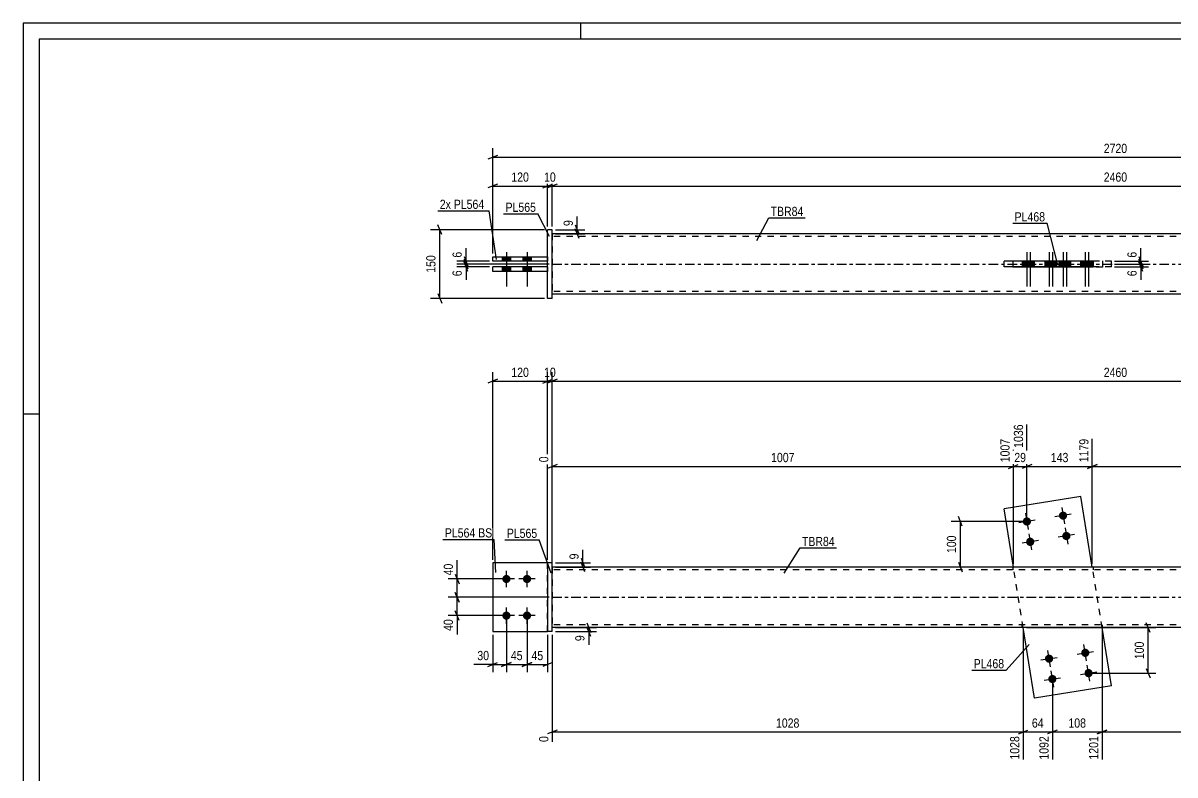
# Model space of a CAD drawing. Header units: millimetres. Extents: x 0 to 594, y 0 to 420.
# Drawn here: x 0 to 359.3, y 185.4 to 420 of the extents above; entities that cross this region are included whole.
import ezdxf

# ---------------------------------------------------------------- set-up
doc = ezdxf.new("R2010")
doc.units = ezdxf.units.MM
doc.linetypes.add('DXK_LINE_DOT2', pattern=[3.9198, 1.9599, -1.9599])
doc.linetypes.add('DXK_LINE_DOT3', pattern=[5.9187, 2.979, -0.9799, 0.9799, -0.9799])
doc.styles.add('Arial Narrow', font='ARIALN.TTF', dxfattribs={"height": 0.2})

# ---------------------------------------------------------------- blocks, each defined once
blk = doc.blocks.new('Unknown-585696580-1128')
at = {"color": 5, "linetype": 'Continuous'}
for p, q in [((594, 420), (0, 420)), ((0, 420), (0, 0)), ((174, 415), (174, 420)), ((589, 415), (5, 415)), ((5, 415), (5, 5)), ((5, 298), (0, 298))]:
    blk.add_line(p, q, dxfattribs=at)
blk = doc.blocks.new('Part-585696580-2000 - 1994')
at = {"linetype": 'Continuous'}
blk.add_hatch(color=2, dxfattribs=at).paths.add_polyline_path([(473.57, 250.28), (472.77, 251.68), (474.37, 251.68)])
at = {"color": 2, "linetype": 'Continuous'}
for p, q in [((473.57, 250.28), (472.77, 251.68)), ((472.77, 251.68), (474.37, 251.68)), ((474.37, 251.68), (473.57, 250.28)), ((516.43, 250.28), (165.06, 250.28)), ((516.43, 231.42), (165.06, 231.42))]:
    blk.add_line(p, q, dxfattribs=at)
at = {"color": 7, "linetype": 'DXK_LINE_DOT2'}
for p, q in [((165.06, 250.28), (165.06, 231.42)), ((516.43, 249.42), (165.06, 249.42)), ((308.77, 250.28), (308.77, 249.42)), ((333.79, 250.28), (333.79, 249.42)), ((516.43, 250.28), (516.43, 231.42)), ((516.43, 232.28), (165.06, 232.28)), ((311.68, 231.42), (311.68, 232.28)), ((336.7, 231.42), (336.7, 232.28))]:
    blk.add_line(p, q, dxfattribs=at)
at = {"color": 7, "linetype": 'DXK_LINE_DOT3'}
blk.add_line((165.06, 240.85), (516.43, 240.85), dxfattribs=at)
at = {"color": 2, "linetype": 'Continuous'}
blk.add_circle((473.57, 251.18), 1, dxfattribs=at)
blk = doc.blocks.new('Part-585696580-2017 - 1994')
at = {"color": 2, "linetype": 'Continuous'}
for p, q in [((163.63, 251.57), (146.49, 251.57)), ((146.49, 251.57), (146.49, 230.14)), ((146.49, 230.14), (163.63, 230.14))]:
    blk.add_line(p, q, dxfattribs=at)
at = {"color": 7, "linetype": 'DXK_LINE_DOT2'}
blk.add_line((163.63, 230.14), (163.63, 251.57), dxfattribs=at)
blk = doc.blocks.new('Part-585696580-2022 - 1994')
at = {"color": 7, "linetype": 'DXK_LINE_DOT2'}
for p, q in [((163.63, 251.57), (146.49, 251.57)), ((146.49, 251.57), (146.49, 230.14)), ((163.63, 230.14), (163.63, 251.57)), ((146.49, 230.14), (163.63, 230.14))]:
    blk.add_line(p, q, dxfattribs=at)
blk = doc.blocks.new('Part-585696580-2027 - 1994')
at = {"color": 2, "linetype": 'Continuous'}
for p, q in [((165.06, 251.57), (163.63, 251.57)), ((163.63, 251.57), (163.63, 230.14)), ((165.06, 230.14), (165.06, 251.57)), ((165.06, 230.14), (163.63, 230.14))]:
    blk.add_line(p, q, dxfattribs=at)
blk = doc.blocks.new('Part-585696580-2032 - 1994')
at = {"color": 2, "linetype": 'Continuous'}
for p, q in [((329.95, 272.3), (305.98, 268.42)), ((333.51, 250.28), (329.95, 272.3)), ((308.91, 250.28), (305.98, 268.42)), ((315.52, 209.41), (311.96, 231.42)), ((339.49, 213.28), (336.56, 231.42)), ((339.49, 213.28), (315.52, 209.41))]:
    blk.add_line(p, q, dxfattribs=at)
at = {"color": 7, "linetype": 'DXK_LINE_DOT2'}
for p, q in [((311.96, 231.42), (308.91, 250.28)), ((336.56, 231.42), (333.51, 250.28))]:
    blk.add_line(p, q, dxfattribs=at)
blk = doc.blocks.new('Bolt-585696580-2034 - 1994')
at = {"linetype": 'Continuous'}
for points in [[(150.77, 245.28, -1), (150.77, 247.85, -1)], [(157.2, 245.28, -1), (157.2, 247.85, -1)], [(150.77, 233.85, -1), (150.77, 236.42, -1)], [(157.2, 233.85, -1), (157.2, 236.42, -1)]]:
    blk.add_hatch(color=1, dxfattribs=at).paths.add_polyline_path(points)
at = {"color": 1, "linetype": 'Continuous'}
for p, q in [((150.77, 243.99), (150.77, 249.14)), ((157.2, 243.99), (157.2, 249.14)), ((153.34, 246.57), (148.2, 246.57)), ((159.77, 246.57), (154.63, 246.57)), ((150.77, 232.57), (150.77, 237.71)), ((157.2, 232.57), (157.2, 237.71)), ((153.34, 235.14), (148.2, 235.14)), ((159.77, 235.14), (154.63, 235.14))]:
    blk.add_line(p, q, dxfattribs=at)
blk = doc.blocks.new('Bolt-585696580-2035 - 1994')
at = {"linetype": 'Continuous'}
for points in [[(325.67, 266.54, -1), (323.14, 266.13, -1)], [(314.39, 264.72, -1), (311.85, 264.31, -1)], [(315.42, 258.37, -1), (312.88, 257.96, -1)], [(326.7, 260.19, -1), (324.16, 259.78, -1)]]:
    blk.add_hatch(color=1, dxfattribs=at).paths.add_polyline_path(points)
at = {"color": 1, "linetype": 'Continuous'}
for p, q in [((312.71, 267.05), (313.53, 261.97)), ((326.94, 266.75), (321.87, 265.93)), ((323.99, 268.87), (324.82, 263.8)), ((315.66, 264.92), (310.58, 264.1)), ((325.02, 262.53), (325.84, 257.45)), ((313.74, 260.7), (314.56, 255.63)), ((327.97, 260.4), (322.89, 259.58)), ((316.69, 258.58), (311.61, 257.76))]:
    blk.add_line(p, q, dxfattribs=at)
blk = doc.blocks.new('Bolt-585696580-2036 - 1994')
at = {"linetype": 'Continuous'}
for points in [[(318.77, 221.51, -1), (321.31, 221.92, -1)], [(330.05, 223.33, -1), (332.59, 223.74, -1)], [(319.8, 215.16, -1), (322.34, 215.57, -1)], [(331.08, 216.99, -1), (333.62, 217.4, -1)]]:
    blk.add_hatch(color=1, dxfattribs=at).paths.add_polyline_path(points)
at = {"color": 1, "linetype": 'Continuous'}
for p, q in [((320.45, 219.18), (319.63, 224.25)), ((328.78, 223.13), (333.86, 223.95)), ((331.73, 221), (330.91, 226.08)), ((317.5, 221.3), (322.58, 222.12)), ((332.76, 214.65), (331.94, 219.73)), ((318.53, 214.96), (323.6, 215.78)), ((321.48, 212.83), (320.66, 217.91)), ((329.81, 216.78), (334.89, 217.6))]:
    blk.add_line(p, q, dxfattribs=at)
blk = doc.blocks.new('Part-585696580-1714 - 1676')
at = {"color": 2, "linetype": 'Continuous'}
for p, q in [((146.49, 347.11), (163.63, 347.11)), ((146.49, 345.69), (146.49, 347.11)), ((163.63, 345.69), (146.49, 345.69)), ((163.63, 347.11), (163.63, 345.69))]:
    blk.add_line(p, q, dxfattribs=at)
blk = doc.blocks.new('Bolt-585696580-1689 - 1676')
at = {"linetype": 'Continuous'}
for points in [[(149.49, 345.69), (152.06, 345.69), (152.06, 347.11), (149.49, 347.11)], [(149.49, 345.69), (152.06, 345.69), (152.06, 347.11), (149.49, 347.11)], [(155.91, 345.69), (158.49, 345.69), (158.49, 347.11), (155.91, 347.11)], [(155.91, 345.69), (158.49, 345.69), (158.49, 347.11), (155.91, 347.11)], [(149.49, 342.54), (152.06, 342.54), (152.06, 343.97), (149.49, 343.97)], [(149.49, 342.54), (152.06, 342.54), (152.06, 343.97), (149.49, 343.97)], [(155.91, 342.54), (158.49, 342.54), (158.49, 343.97), (155.91, 343.97)], [(155.91, 342.54), (158.49, 342.54), (158.49, 343.97), (155.91, 343.97)]]:
    blk.add_hatch(color=1, dxfattribs=at).paths.add_polyline_path(points)
at = {"color": 1, "linetype": 'Continuous'}
for p, q in [((150.77, 348.54), (150.77, 337.83)), ((150.77, 348.54), (150.77, 337.83)), ((157.2, 348.54), (157.2, 337.83)), ((157.2, 348.54), (157.2, 337.83)), ((149.49, 347.11), (149.49, 345.69)), ((149.49, 347.11), (149.49, 345.69)), ((152.06, 347.11), (152.06, 345.69)), ((152.06, 347.11), (152.06, 345.69)), ((155.91, 347.11), (155.91, 345.69)), ((155.91, 347.11), (155.91, 345.69)), ((158.49, 347.11), (158.49, 345.69)), ((158.49, 347.11), (158.49, 345.69)), ((149.49, 343.97), (149.49, 342.54)), ((149.49, 343.97), (149.49, 342.54)), ((152.06, 343.97), (152.06, 342.54)), ((152.06, 343.97), (152.06, 342.54)), ((155.91, 343.97), (155.91, 342.54)), ((155.91, 343.97), (155.91, 342.54)), ((158.49, 343.97), (158.49, 342.54)), ((158.49, 343.97), (158.49, 342.54))]:
    blk.add_line(p, q, dxfattribs=at)
blk = doc.blocks.new('Part-585696580-1694 - 1676')
at = {"color": 2, "linetype": 'Continuous'}
for p, q in [((305.98, 343.97), (305.98, 345.69)), ((333.79, 345.69), (305.98, 345.69)), ((329.95, 343.97), (329.95, 345.69)), ((333.79, 343.97), (305.98, 343.97))]:
    blk.add_line(p, q, dxfattribs=at)
at = {"color": 7, "linetype": 'DXK_LINE_DOT2'}
for p, q in [((315.52, 343.97), (315.52, 345.69)), ((339.49, 345.69), (333.79, 345.69)), ((339.49, 343.97), (339.49, 345.69)), ((339.49, 343.97), (333.79, 343.97))]:
    blk.add_line(p, q, dxfattribs=at)
blk = doc.blocks.new('Part-585696580-1699 - 1676')
at = {"color": 2, "linetype": 'Continuous'}
for p, q in [((165.06, 355.54), (163.63, 355.54)), ((163.63, 334.11), (163.63, 355.54)), ((165.06, 334.11), (165.06, 355.54)), ((165.06, 334.11), (163.63, 334.11))]:
    blk.add_line(p, q, dxfattribs=at)
blk = doc.blocks.new('Part-585696580-1749 - 1676')
at = {"linetype": 'Continuous'}
blk.add_hatch(color=2, dxfattribs=at).paths.add_polyline_path([(473.57, 344.83), (472.77, 346.23), (474.37, 346.23)])
at = {"color": 2, "linetype": 'Continuous'}
for p, q in [((516.43, 354.26), (165.06, 354.26)), ((308.77, 345.69), (308.77, 345.83)), ((308.77, 345.83), (333.79, 345.83)), ((311.68, 345.69), (311.68, 345.83)), ((333.79, 345.83), (333.79, 343.83)), ((473.57, 344.83), (472.77, 346.23)), ((472.77, 346.23), (474.37, 346.23)), ((474.37, 346.23), (473.57, 344.83)), ((308.77, 343.97), (308.77, 343.83)), ((333.79, 343.83), (308.77, 343.83)), ((311.68, 343.83), (311.68, 343.97)), ((516.43, 335.4), (165.06, 335.4))]:
    blk.add_line(p, q, dxfattribs=at)
at = {"color": 7, "linetype": 'DXK_LINE_DOT2'}
for p, q in [((165.06, 354.26), (165.06, 335.4)), ((516.43, 353.4), (165.06, 353.4)), ((516.43, 335.4), (516.43, 354.26)), ((308.77, 345.83), (308.77, 343.97)), ((311.68, 345.83), (311.68, 343.97)), ((333.79, 345.83), (336.7, 345.83)), ((336.7, 345.83), (336.7, 343.83)), ((336.7, 343.83), (333.79, 343.83)), ((516.43, 336.26), (165.06, 336.26))]:
    blk.add_line(p, q, dxfattribs=at)
at = {"color": 7, "linetype": 'DXK_LINE_DOT3'}
blk.add_line((165.06, 344.83), (516.43, 344.83), dxfattribs=at)
at = {"color": 2, "linetype": 'Continuous'}
blk.add_circle((473.57, 345.73), 1, dxfattribs=at)
blk = doc.blocks.new('Bolt-585696580-1755 - 1676')
at = {"linetype": 'Continuous'}
for points in [[(314.41, 345.69), (311.84, 345.69), (311.84, 343.97), (314.41, 343.97)], [(315.43, 345.69), (312.86, 345.69), (312.86, 343.97), (315.43, 343.97)], [(325.69, 345.69), (323.12, 345.69), (323.12, 343.97), (325.69, 343.97)], [(326.72, 345.69), (324.14, 345.69), (324.14, 343.97), (326.72, 343.97)]]:
    blk.add_hatch(color=1, dxfattribs=at).paths.add_polyline_path(points)
at = {"color": 1, "linetype": 'Continuous'}
for p, q in [((313.12, 348.54), (313.12, 337.83)), ((314.15, 348.54), (314.15, 337.83)), ((324.4, 348.54), (324.4, 337.83)), ((325.43, 348.54), (325.43, 337.83)), ((311.84, 345.69), (311.84, 343.97)), ((312.86, 345.69), (312.86, 343.97)), ((314.41, 345.69), (314.41, 343.97)), ((315.43, 345.69), (315.43, 343.97)), ((323.12, 345.69), (323.12, 343.97)), ((324.14, 345.69), (324.14, 343.97)), ((325.69, 345.69), (325.69, 343.97)), ((326.72, 345.69), (326.72, 343.97))]:
    blk.add_line(p, q, dxfattribs=at)
blk = doc.blocks.new('Bolt-585696580-1756 - 1676')
at = {"linetype": 'Continuous'}
for points in [[(318.75, 343.97), (321.33, 343.97), (321.33, 345.69), (318.75, 345.69)], [(319.78, 343.97), (322.35, 343.97), (322.35, 345.69), (319.78, 345.69)], [(330.04, 343.97), (332.61, 343.97), (332.61, 345.69), (330.04, 345.69)], [(331.06, 343.97), (333.63, 343.97), (333.63, 345.69), (331.06, 345.69)]]:
    blk.add_hatch(color=1, dxfattribs=at).paths.add_polyline_path(points)
at = {"color": 1, "linetype": 'Continuous'}
for p, q in [((320.04, 348.54), (320.04, 337.83)), ((321.07, 348.54), (321.07, 337.83)), ((331.32, 348.54), (331.32, 337.83)), ((332.35, 348.54), (332.35, 337.83)), ((318.75, 345.69), (318.75, 343.97)), ((319.78, 345.69), (319.78, 343.97)), ((321.33, 345.69), (321.33, 343.97)), ((322.35, 345.69), (322.35, 343.97)), ((330.04, 345.69), (330.04, 343.97)), ((331.06, 345.69), (331.06, 343.97)), ((332.61, 345.69), (332.61, 343.97)), ((333.63, 345.69), (333.63, 343.97))]:
    blk.add_line(p, q, dxfattribs=at)
blk = doc.blocks.new('Part-585696580-1776 - 1676')
at = {"color": 2, "linetype": 'Continuous'}
for p, q in [((163.63, 343.97), (146.49, 343.97)), ((146.49, 342.54), (146.49, 343.97)), ((163.63, 342.54), (146.49, 342.54)), ((163.63, 343.97), (163.63, 342.54))]:
    blk.add_line(p, q, dxfattribs=at)
blk = doc.blocks.new('StraightDimension-585696580-2291 - 1994')
at = {"color": 7, "linetype": 'Continuous'}
for p, q in [((166.06, 231.42), (178.86, 231.42)), ((166.06, 230.14), (178.86, 230.14)), ((175.86, 232.92), (177.06, 229.92)), ((177.06, 228.64), (175.86, 231.64)), ((176.46, 230.14), (176.46, 231.42))]:
    blk.add_line(p, q, dxfattribs=at)
at = {"color": 0}
blk.add_wipeout([(175.71, 229.61), (171.51, 229.61), (171.51, 226.58), (175.71, 226.58)], dxfattribs=at)
at = {"color": 7, "linetype": 'Continuous'}
blk.add_line((176.46, 230.14), (176.46, 226.06), dxfattribs=at)
blk.add_line((176.46, 230.14), (176.46, 226.06), dxfattribs=at)
at = {"color": 3, "style": 'Arial Narrow'}
blk.add_text('9', height=2.86, rotation=90.0002, dxfattribs=at).set_placement((175.11, 227.18))
blk = doc.blocks.new('StraightDimension-585696580-2326 - 1994')
at = {"color": 7, "linetype": 'Continuous'}
for p, q in [((311.96, 230.42), (311.96, 190.23)), ((321.07, 214.37), (321.07, 190.23)), ((310.46, 198.25), (313.46, 199.45)), ((311.96, 198.85), (321.07, 198.85)), ((322.57, 199.45), (319.57, 198.25))]:
    blk.add_line(p, q, dxfattribs=at)
at = {"color": 0}
blk.add_wipeout([(318.94, 199.6), (318.94, 203.8), (314.08, 203.8), (314.08, 199.6)], dxfattribs=at)
at = {"color": 3, "style": 'Arial Narrow'}
blk.add_text('64', height=2.863, dxfattribs=at).set_placement((314.68, 200.2))
at = {"color": 0, "linetype": 'Continuous'}
blk.add_wipeout([(320.47, 198.15), (316.27, 198.15), (316.27, 189.63), (320.47, 189.63)], dxfattribs=at)
at = {"color": 3, "linetype": 'Continuous', "style": 'Arial Narrow'}
blk.add_text('1092', height=2.863, rotation=90.0002, dxfattribs=at).set_placement((319.87, 190.23))
blk = doc.blocks.new('StraightDimension-585696580-2366 - 1994')
at = {"color": 7, "linetype": 'Continuous'}
for p, q in [((150.77, 234.14), (150.77, 217.51)), ((157.2, 234.14), (157.2, 217.51)), ((149.27, 219.31), (152.27, 220.51)), ((150.77, 219.91), (157.2, 219.91)), ((158.7, 220.51), (155.7, 219.31))]:
    blk.add_line(p, q, dxfattribs=at)
at = {"color": 0}
blk.add_wipeout([(156.41, 220.66), (156.41, 224.86), (151.56, 224.86), (151.56, 220.66)], dxfattribs=at)
at = {"color": 3, "style": 'Arial Narrow'}
blk.add_text('45', height=2.863, dxfattribs=at).set_placement((152.16, 221.26))
blk = doc.blocks.new('StraightDimension-585696580-2139 - 1994')
at = {"color": 7, "linetype": 'Continuous'}
for p, q in [((292.98, 263.01), (291.78, 266.01)), ((312.12, 264.51), (289.53, 264.51)), ((292.38, 250.28), (292.38, 264.51)), ((291.78, 251.78), (292.98, 248.78)), ((332.51, 250.28), (289.53, 250.28))]:
    blk.add_line(p, q, dxfattribs=at)
at = {"color": 0}
blk.add_wipeout([(291.63, 260.74), (287.43, 260.74), (287.43, 254.05), (291.63, 254.05)], dxfattribs=at)
at = {"color": 3, "style": 'Arial Narrow'}
blk.add_text('100', height=2.863, rotation=90.0002, dxfattribs=at).set_placement((291.03, 254.65))
blk = doc.blocks.new('StraightDimension-585696580-2066 - 1994')
at = {"color": 7, "linetype": 'Continuous'}
for p, q in [((163.63, 252.57), (163.63, 311.11)), ((165.06, 252.57), (165.06, 311.11)), ((162.13, 307.66), (165.13, 308.86)), ((166.56, 308.86), (163.56, 307.66)), ((163.63, 308.26), (165.06, 308.26))]:
    blk.add_line(p, q, dxfattribs=at)
at = {"color": 0}
blk.add_wipeout([(166.77, 309.01), (166.77, 313.21), (161.91, 313.21), (161.91, 309.01)], dxfattribs=at)
at = {"color": 3, "style": 'Arial Narrow'}
blk.add_text('10', height=2.863, dxfattribs=at).set_placement((162.51, 309.61))
blk = doc.blocks.new('StraightDimension-585696580-2044 - 1994')
at = {"color": 7, "linetype": 'Continuous'}
for p, q in [((146.49, 252.57), (146.49, 311.11)), ((163.63, 252.57), (163.63, 311.11)), ((147.99, 308.86), (144.99, 307.66)), ((146.49, 308.26), (163.63, 308.26)), ((162.13, 307.66), (165.13, 308.86))]:
    blk.add_line(p, q, dxfattribs=at)
at = {"color": 0}
blk.add_wipeout([(158.4, 309.01), (158.4, 313.21), (151.71, 313.21), (151.71, 309.01)], dxfattribs=at)
at = {"color": 3, "style": 'Arial Narrow'}
blk.add_text('120', height=2.863, dxfattribs=at).set_placement((152.31, 309.61))
blk = doc.blocks.new('StraightDimension-585696580-2340 - 1994')
at = {"color": 7, "linetype": 'Continuous'}
for p, q in [((311.96, 230.42), (311.96, 190.23)), ((165.06, 229.14), (165.06, 195.72)), ((166.56, 199.45), (163.56, 198.25)), ((165.06, 198.85), (311.96, 198.85)), ((310.46, 198.25), (313.46, 199.45))]:
    blk.add_line(p, q, dxfattribs=at)
at = {"color": 0}
blk.add_wipeout([(242.76, 199.6), (242.76, 203.8), (234.25, 203.8), (234.25, 199.6)], dxfattribs=at)
at = {"color": 0, "linetype": 'Continuous'}
for points in [[(164.46, 198.15), (160.26, 198.15), (160.26, 195.12), (164.46, 195.12)], [(311.36, 198.15), (307.16, 198.15), (307.16, 189.63), (311.36, 189.63)]]:
    blk.add_wipeout(points, dxfattribs=at)
at = {"color": 3, "style": 'Arial Narrow'}
blk.add_text('1028', height=2.863, dxfattribs=at).set_placement((234.85, 200.2))
at = {"color": 3, "linetype": 'Continuous', "style": 'Arial Narrow'}
for s, height, p in [('0', 2.86, (163.86, 195.72)), ('1028', 2.863, (310.76, 190.23))]:
    blk.add_text(s, height=height, rotation=90.0002, dxfattribs=at).set_placement(p)
blk = doc.blocks.new('StraightDimension-585696580-2083 - 1994')
at = {"color": 7, "linetype": 'Continuous'}
for p, q in [((165.06, 252.57), (165.06, 311.11)), ((516.43, 252.57), (516.43, 311.11)), ((166.56, 308.86), (163.56, 307.66)), ((165.06, 308.26), (516.43, 308.26)), ((514.93, 307.66), (517.93, 308.86))]:
    blk.add_line(p, q, dxfattribs=at)
at = {"color": 0}
blk.add_wipeout([(345, 309.01), (345, 313.21), (336.49, 313.21), (336.49, 309.01)], dxfattribs=at)
at = {"color": 3, "style": 'Arial Narrow'}
blk.add_text('2460', height=2.863, dxfattribs=at).set_placement((337.09, 309.61))
blk = doc.blocks.new('StraightDimension-585696580-2416 - 1994')
at = {"color": 7, "linetype": 'Continuous'}
for p, q in [((313.12, 265.51), (313.12, 294.8)), ((333.51, 251.28), (333.51, 290.3)), ((314.62, 282.28), (311.62, 281.08)), ((313.12, 281.68), (333.51, 281.68)), ((332.01, 281.08), (335.01, 282.28))]:
    blk.add_line(p, q, dxfattribs=at)
at = {"color": 0, "linetype": 'Continuous'}
blk.add_wipeout([(332.91, 290.9), (328.71, 290.9), (328.71, 282.38), (332.91, 282.38)], dxfattribs=at)
at = {"color": 0}
blk.add_wipeout([(326.66, 282.43), (326.66, 286.63), (319.98, 286.63), (319.98, 282.43)], dxfattribs=at)
at = {"color": 3, "linetype": 'Continuous', "style": 'Arial Narrow'}
blk.add_text('1179', height=2.863, rotation=90.0002, dxfattribs=at).set_placement((332.31, 282.98))
at = {"color": 3, "style": 'Arial Narrow'}
blk.add_text('143', height=2.863, dxfattribs=at).set_placement((320.58, 283.03))
blk = doc.blocks.new('StraightDimension-585696580-2189 - 1994')
at = {"color": 7, "linetype": 'Continuous'}
for p, q in [((312.96, 231.42), (353.36, 231.42)), ((351.56, 229.92), (350.36, 232.92)), ((350.96, 217.19), (350.96, 231.42)), ((333.35, 217.19), (353.36, 217.19)), ((350.36, 218.69), (351.56, 215.69))]:
    blk.add_line(p, q, dxfattribs=at)
at = {"color": 0}
blk.add_wipeout([(350.21, 227.65), (346.01, 227.65), (346.01, 220.96), (350.21, 220.96)], dxfattribs=at)
at = {"color": 3, "style": 'Arial Narrow'}
blk.add_text('100', height=2.863, rotation=90.0002, dxfattribs=at).set_placement((349.61, 221.56))
blk = doc.blocks.new('StraightDimension-585696580-2432 - 1994')
at = {"color": 7, "linetype": 'Continuous'}
for p, q in [((333.51, 251.28), (333.51, 290.3)), ((516.43, 252.57), (516.43, 290.3)), ((335.01, 282.28), (332.01, 281.08)), ((333.51, 281.68), (516.43, 281.68)), ((514.93, 281.08), (517.93, 282.28))]:
    blk.add_line(p, q, dxfattribs=at)
at = {"color": 0, "linetype": 'Continuous'}
blk.add_wipeout([(515.83, 290.9), (511.63, 290.9), (511.63, 282.38), (515.83, 282.38)], dxfattribs=at)
at = {"color": 0}
blk.add_wipeout([(429.23, 282.43), (429.23, 286.63), (420.72, 286.63), (420.72, 282.43)], dxfattribs=at)
at = {"color": 3, "linetype": 'Continuous', "style": 'Arial Narrow'}
blk.add_text('2460', height=2.863, rotation=90.0002, dxfattribs=at).set_placement((515.23, 282.98))
at = {"color": 3, "style": 'Arial Narrow'}
blk.add_text('1280', height=2.863, dxfattribs=at).set_placement((421.32, 283.03))
blk = doc.blocks.new('StraightDimension-585696580-2255 - 1994')
at = {"color": 7, "linetype": 'Continuous'}
for p, q in [((164.06, 240.85), (132.57, 240.85)), ((134.82, 242.35), (136.02, 239.35)), ((135.42, 235.14), (135.42, 240.85)), ((149.77, 235.14), (132.57, 235.14)), ((136.02, 233.64), (134.82, 236.64))]:
    blk.add_line(p, q, dxfattribs=at)
at = {"color": 0}
blk.add_wipeout([(134.67, 234.61), (130.47, 234.61), (130.47, 229.76), (134.67, 229.76)], dxfattribs=at)
at = {"color": 7, "linetype": 'Continuous'}
blk.add_line((135.42, 235.14), (135.42, 229.23), dxfattribs=at)
blk.add_line((135.42, 235.14), (135.42, 229.23), dxfattribs=at)
at = {"color": 3, "style": 'Arial Narrow'}
blk.add_text('40', height=2.863, rotation=90.0002, dxfattribs=at).set_placement((134.07, 230.36))
blk = doc.blocks.new('StraightDimension-585696580-2268 - 1994')
at = {"color": 7, "linetype": 'Continuous'}
for p, q in [((134.82, 248.07), (136.02, 245.07)), ((149.77, 246.57), (132.57, 246.57)), ((135.42, 240.85), (135.42, 246.57)), ((164.06, 240.85), (132.57, 240.85)), ((136.02, 239.35), (134.82, 242.35))]:
    blk.add_line(p, q, dxfattribs=at)
at = {"color": 0}
blk.add_wipeout([(134.67, 251.95), (130.47, 251.95), (130.47, 247.09), (134.67, 247.09)], dxfattribs=at)
at = {"color": 7, "linetype": 'Continuous'}
blk.add_line((135.42, 246.57), (135.42, 252.47), dxfattribs=at)
blk.add_line((135.42, 246.57), (135.42, 252.47), dxfattribs=at)
at = {"color": 3, "style": 'Arial Narrow'}
blk.add_text('40', height=2.863, rotation=90.0002, dxfattribs=at).set_placement((134.07, 247.69))
blk = doc.blocks.new('StraightDimension-585696580-2353 - 1994')
at = {"color": 7, "linetype": 'Continuous'}
for p, q in [((157.2, 234.14), (157.2, 217.51)), ((163.63, 229.14), (163.63, 217.51)), ((155.7, 219.31), (158.7, 220.51)), ((157.2, 219.91), (163.63, 219.91)), ((165.13, 220.51), (162.13, 219.31))]:
    blk.add_line(p, q, dxfattribs=at)
at = {"color": 0}
blk.add_wipeout([(162.84, 220.66), (162.84, 224.86), (157.99, 224.86), (157.99, 220.66)], dxfattribs=at)
at = {"color": 3, "style": 'Arial Narrow'}
blk.add_text('45', height=2.863, dxfattribs=at).set_placement((158.59, 221.26))
blk = doc.blocks.new('StraightDimension-585696580-2282 - 1994')
at = {"color": 7, "linetype": 'Continuous'}
for p, q in [((166.06, 251.57), (177.05, 251.57)), ((174.05, 253.07), (175.25, 250.07)), ((175.25, 248.78), (174.05, 251.78)), ((174.65, 250.28), (174.65, 251.57)), ((166.06, 250.28), (177.05, 250.28))]:
    blk.add_line(p, q, dxfattribs=at)
at = {"color": 0}
blk.add_wipeout([(173.9, 255.12), (169.7, 255.12), (169.7, 252.09), (173.9, 252.09)], dxfattribs=at)
at = {"color": 7, "linetype": 'Continuous'}
blk.add_line((174.65, 251.57), (174.65, 255.64), dxfattribs=at)
blk.add_line((174.65, 251.57), (174.65, 255.64), dxfattribs=at)
at = {"color": 3, "style": 'Arial Narrow'}
blk.add_text('9', height=2.86, rotation=90.0002, dxfattribs=at).set_placement((173.3, 252.69))
blk = doc.blocks.new('StraightDimension-585696580-2300 - 1994')
at = {"color": 7, "linetype": 'Continuous'}
for p, q in [((336.56, 230.42), (336.56, 190.23)), ((516.43, 229.14), (516.43, 190.23)), ((338.06, 199.45), (335.06, 198.25)), ((336.56, 198.85), (516.43, 198.85)), ((514.93, 198.25), (517.93, 199.45))]:
    blk.add_line(p, q, dxfattribs=at)
at = {"color": 0}
blk.add_wipeout([(430.75, 199.6), (430.75, 203.8), (422.24, 203.8), (422.24, 199.6)], dxfattribs=at)
at = {"color": 0, "linetype": 'Continuous'}
blk.add_wipeout([(515.83, 198.15), (511.63, 198.15), (511.63, 189.63), (515.83, 189.63)], dxfattribs=at)
at = {"color": 3, "style": 'Arial Narrow'}
blk.add_text('1259', height=2.863, dxfattribs=at).set_placement((422.84, 200.2))
at = {"color": 3, "linetype": 'Continuous', "style": 'Arial Narrow'}
blk.add_text('2460', height=2.863, rotation=90.0002, dxfattribs=at).set_placement((515.23, 190.23))
blk = doc.blocks.new('StraightDimension-585696580-2312 - 1994')
at = {"color": 7, "linetype": 'Continuous'}
for p, q in [((336.56, 230.42), (336.56, 190.23)), ((321.07, 214.37), (321.07, 190.23)), ((322.57, 199.45), (319.57, 198.25)), ((321.07, 198.85), (336.56, 198.85)), ((335.06, 198.25), (338.06, 199.45))]:
    blk.add_line(p, q, dxfattribs=at)
at = {"color": 0}
blk.add_wipeout([(332.16, 199.6), (332.16, 203.8), (325.47, 203.8), (325.47, 199.6)], dxfattribs=at)
at = {"color": 3, "style": 'Arial Narrow'}
blk.add_text('108', height=2.863, dxfattribs=at).set_placement((326.07, 200.2))
at = {"color": 0, "linetype": 'Continuous'}
blk.add_wipeout([(335.96, 198.15), (331.76, 198.15), (331.76, 189.63), (335.96, 189.63)], dxfattribs=at)
at = {"color": 3, "linetype": 'Continuous', "style": 'Arial Narrow'}
blk.add_text('1201', height=2.863, rotation=90.0002, dxfattribs=at).set_placement((335.36, 190.23))
blk = doc.blocks.new('StraightDimension-585696580-2373 - 1994')
at = {"color": 7, "linetype": 'Continuous'}
for p, q in [((150.77, 234.14), (150.77, 217.51)), ((146.49, 229.14), (146.49, 217.51)), ((144.99, 219.31), (147.99, 220.51)), ((146.49, 219.91), (150.77, 219.91)), ((152.27, 220.51), (149.27, 219.31))]:
    blk.add_line(p, q, dxfattribs=at)
at = {"color": 0}
blk.add_wipeout([(145.96, 220.66), (145.96, 224.86), (141.1, 224.86), (141.1, 220.66)], dxfattribs=at)
at = {"color": 7, "linetype": 'Continuous'}
blk.add_line((146.49, 219.91), (140.58, 219.91), dxfattribs=at)
blk.add_line((146.49, 219.91), (140.58, 219.91), dxfattribs=at)
at = {"color": 3, "style": 'Arial Narrow'}
blk.add_text('30', height=2.863, dxfattribs=at).set_placement((141.7, 221.26))
blk = doc.blocks.new('StraightDimension-585696580-2384 - 1994')
at = {"color": 7, "linetype": 'Continuous'}
for p, q in [((308.91, 251.28), (308.91, 290.3)), ((165.06, 251.28), (165.06, 284.81)), ((166.56, 282.28), (163.56, 281.08)), ((165.06, 281.68), (308.91, 281.68)), ((307.41, 281.08), (310.41, 282.28))]:
    blk.add_line(p, q, dxfattribs=at)
at = {"color": 0, "linetype": 'Continuous'}
for points in [[(308.31, 290.9), (304.11, 290.9), (304.11, 282.38), (308.31, 282.38)], [(164.46, 285.41), (160.26, 285.41), (160.26, 282.38), (164.46, 282.38)]]:
    blk.add_wipeout(points, dxfattribs=at)
at = {"color": 0}
blk.add_wipeout([(241.24, 282.43), (241.24, 286.63), (232.73, 286.63), (232.73, 282.43)], dxfattribs=at)
at = {"color": 3, "linetype": 'Continuous', "style": 'Arial Narrow'}
for s, height, p in [('1007', 2.863, (307.71, 282.98)), ('0', 2.86, (163.86, 282.98))]:
    blk.add_text(s, height=height, rotation=90.0002, dxfattribs=at).set_placement(p)
at = {"color": 3, "style": 'Arial Narrow'}
blk.add_text('1007', height=2.863, dxfattribs=at).set_placement((233.33, 283.03))
blk = doc.blocks.new('StraightDimension-585696580-2400 - 1994')
at = {"color": 7, "linetype": 'Continuous'}
for p, q in [((313.12, 265.51), (313.12, 294.8)), ((308.91, 251.28), (308.91, 290.3)), ((307.41, 281.08), (310.41, 282.28)), ((308.91, 281.68), (313.12, 281.68)), ((314.62, 282.28), (311.62, 281.08))]:
    blk.add_line(p, q, dxfattribs=at)
at = {"color": 0}
blk.add_wipeout([(313.45, 282.43), (313.45, 286.63), (308.59, 286.63), (308.59, 282.43)], dxfattribs=at)
at = {"color": 0, "linetype": 'Continuous'}
blk.add_wipeout([(312.52, 295.4), (308.32, 295.4), (308.32, 286.88), (312.52, 286.88)], dxfattribs=at)
at = {"color": 3, "linetype": 'Continuous', "style": 'Arial Narrow'}
blk.add_text('1036', height=2.863, rotation=90.0002, dxfattribs=at).set_placement((311.92, 287.48))
at = {"color": 3, "style": 'Arial Narrow'}
blk.add_text('29', height=2.863, dxfattribs=at).set_placement((309.19, 283.03))
blk = doc.blocks.new('StraightDimension-585696580-1778 - 1676')
at = {"color": 7, "linetype": 'Continuous'}
for p, q in [((172.23, 357.04), (173.43, 354.04)), ((173.43, 352.76), (172.23, 355.76)), ((166.06, 355.54), (175.23, 355.54)), ((166.06, 354.26), (175.23, 354.26)), ((172.83, 354.26), (172.83, 355.54))]:
    blk.add_line(p, q, dxfattribs=at)
at = {"color": 0}
blk.add_wipeout([(172.08, 359.1), (167.88, 359.1), (167.88, 356.07), (172.08, 356.07)], dxfattribs=at)
at = {"color": 7, "linetype": 'Continuous'}
blk.add_line((172.83, 355.54), (172.83, 359.62), dxfattribs=at)
blk.add_line((172.83, 355.54), (172.83, 359.62), dxfattribs=at)
at = {"color": 3, "style": 'Arial Narrow'}
blk.add_text('9', height=2.86, rotation=90.0002, dxfattribs=at).set_placement((171.48, 356.67))
blk = doc.blocks.new('StraightDimension-585696580-1872 - 1676')
at = {"color": 7, "linetype": 'Continuous'}
for p, q in [((146.49, 348.11), (146.49, 380.96)), ((147.99, 378.71), (144.99, 377.51)), ((146.49, 378.11), (535, 378.11))]:
    blk.add_line(p, q, dxfattribs=at)
at = {"color": 0}
blk.add_wipeout([(345, 378.86), (345, 383.06), (336.49, 383.06), (336.49, 378.86)], dxfattribs=at)
at = {"color": 3, "style": 'Arial Narrow'}
blk.add_text('2720', height=2.863, dxfattribs=at).set_placement((337.09, 379.46))
blk = doc.blocks.new('StraightDimension-585696580-1892 - 1676')
at = {"color": 7, "linetype": 'Continuous'}
for p, q in [((130.58, 354.04), (129.38, 357.04)), ((162.63, 355.54), (127.13, 355.54)), ((129.98, 334.11), (129.98, 355.54)), ((129.38, 335.61), (130.58, 332.61)), ((162.63, 334.11), (127.13, 334.11))]:
    blk.add_line(p, q, dxfattribs=at)
at = {"color": 0}
blk.add_wipeout([(129.23, 348.17), (125.03, 348.17), (125.03, 341.49), (129.23, 341.49)], dxfattribs=at)
at = {"color": 3, "style": 'Arial Narrow'}
blk.add_text('150', height=2.863, rotation=90.0002, dxfattribs=at).set_placement((128.63, 342.09))
blk = doc.blocks.new('StraightDimension-585696580-1883 - 1676')
at = {"color": 7, "linetype": 'Continuous'}
for p, q in [((348.08, 346.33), (349.28, 343.33)), ((349.28, 342.47), (348.08, 345.47)), ((340.49, 344.83), (351.08, 344.83)), ((340.49, 343.97), (351.08, 343.97)), ((348.68, 343.97), (348.68, 344.83))]:
    blk.add_line(p, q, dxfattribs=at)
at = {"color": 0}
blk.add_wipeout([(347.93, 343.45), (343.73, 343.45), (343.73, 340.42), (347.93, 340.42)], dxfattribs=at)
at = {"color": 7, "linetype": 'Continuous'}
blk.add_line((348.68, 343.97), (348.68, 339.89), dxfattribs=at)
blk.add_line((348.68, 343.97), (348.68, 339.89), dxfattribs=at)
at = {"color": 3, "style": 'Arial Narrow'}
blk.add_text('6', height=2.86, rotation=90.0002, dxfattribs=at).set_placement((347.33, 341.02))
blk = doc.blocks.new('StraightDimension-585696580-1919 - 1676')
at = {"color": 7, "linetype": 'Continuous'}
for p, q in [((145.49, 345.69), (135.33, 345.69)), ((137.58, 347.19), (138.78, 344.19)), ((138.78, 343.33), (137.58, 346.33)), ((138.18, 344.83), (138.18, 345.69)), ((164.06, 344.83), (135.33, 344.83))]:
    blk.add_line(p, q, dxfattribs=at)
at = {"color": 0}
blk.add_wipeout([(137.43, 349.24), (133.23, 349.24), (133.23, 346.21), (137.43, 346.21)], dxfattribs=at)
at = {"color": 7, "linetype": 'Continuous'}
blk.add_line((138.18, 345.69), (138.18, 349.76), dxfattribs=at)
blk.add_line((138.18, 345.69), (138.18, 349.76), dxfattribs=at)
at = {"color": 3, "style": 'Arial Narrow'}
blk.add_text('6', height=2.86, rotation=90.0002, dxfattribs=at).set_placement((136.83, 346.81))
blk = doc.blocks.new('StraightDimension-585696580-1841 - 1676')
at = {"color": 7, "linetype": 'Continuous'}
for p, q in [((165.06, 356.54), (165.06, 372.01)), ((516.43, 356.54), (516.43, 372.01)), ((166.56, 369.76), (163.56, 368.56)), ((165.06, 369.16), (516.43, 369.16)), ((514.93, 368.56), (517.93, 369.76))]:
    blk.add_line(p, q, dxfattribs=at)
at = {"color": 0}
blk.add_wipeout([(345, 369.91), (345, 374.11), (336.49, 374.11), (336.49, 369.91)], dxfattribs=at)
at = {"color": 3, "style": 'Arial Narrow'}
blk.add_text('2460', height=2.863, dxfattribs=at).set_placement((337.09, 370.51))
blk = doc.blocks.new('StraightDimension-585696580-1851 - 1676')
at = {"color": 7, "linetype": 'Continuous'}
for p, q in [((146.49, 348.11), (146.49, 372.01)), ((163.63, 356.54), (163.63, 372.01)), ((147.99, 369.76), (144.99, 368.56)), ((146.49, 369.16), (163.63, 369.16)), ((162.13, 368.56), (165.13, 369.76))]:
    blk.add_line(p, q, dxfattribs=at)
at = {"color": 0}
blk.add_wipeout([(158.4, 369.91), (158.4, 374.11), (151.71, 374.11), (151.71, 369.91)], dxfattribs=at)
at = {"color": 3, "style": 'Arial Narrow'}
blk.add_text('120', height=2.863, dxfattribs=at).set_placement((152.31, 370.51))
blk = doc.blocks.new('StraightDimension-585696580-1861 - 1676')
at = {"color": 7, "linetype": 'Continuous'}
for p, q in [((163.63, 356.54), (163.63, 372.01)), ((165.06, 356.54), (165.06, 372.01)), ((162.13, 368.56), (165.13, 369.76)), ((166.56, 369.76), (163.56, 368.56)), ((163.63, 369.16), (165.06, 369.16))]:
    blk.add_line(p, q, dxfattribs=at)
at = {"color": 0}
blk.add_wipeout([(166.77, 369.91), (166.77, 374.11), (161.91, 374.11), (161.91, 369.91)], dxfattribs=at)
at = {"color": 3, "style": 'Arial Narrow'}
blk.add_text('10', height=2.863, dxfattribs=at).set_placement((162.51, 370.51))
blk = doc.blocks.new('StraightDimension-585696580-1887 - 1676')
at = {"color": 7, "linetype": 'Continuous'}
for p, q in [((340.49, 345.69), (351.08, 345.69)), ((348.08, 347.19), (349.28, 344.19)), ((349.28, 343.33), (348.08, 346.33)), ((348.68, 344.83), (348.68, 345.69)), ((340.49, 344.83), (351.08, 344.83))]:
    blk.add_line(p, q, dxfattribs=at)
at = {"color": 0}
blk.add_wipeout([(347.93, 349.24), (343.73, 349.24), (343.73, 346.21), (347.93, 346.21)], dxfattribs=at)
at = {"color": 7, "linetype": 'Continuous'}
blk.add_line((348.68, 345.69), (348.68, 349.76), dxfattribs=at)
blk.add_line((348.68, 345.69), (348.68, 349.76), dxfattribs=at)
at = {"color": 3, "style": 'Arial Narrow'}
blk.add_text('6', height=2.86, rotation=90.0002, dxfattribs=at).set_placement((347.33, 346.81))
blk = doc.blocks.new('StraightDimension-585696580-1903 - 1676')
at = {"color": 7, "linetype": 'Continuous'}
for p, q in [((137.58, 346.33), (138.78, 343.33)), ((138.78, 342.47), (137.58, 345.47)), ((164.06, 344.83), (135.33, 344.83)), ((145.49, 343.97), (135.33, 343.97)), ((138.18, 343.97), (138.18, 344.83))]:
    blk.add_line(p, q, dxfattribs=at)
at = {"color": 0}
blk.add_wipeout([(137.43, 343.45), (133.23, 343.45), (133.23, 340.42), (137.43, 340.42)], dxfattribs=at)
at = {"color": 7, "linetype": 'Continuous'}
blk.add_line((138.18, 343.97), (138.18, 339.89), dxfattribs=at)
blk.add_line((138.18, 343.97), (138.18, 339.89), dxfattribs=at)
at = {"color": 3, "style": 'Arial Narrow'}
blk.add_text('6', height=2.86, rotation=90.0002, dxfattribs=at).set_placement((136.83, 341.02))
blk = doc.blocks.new('Mark-585696580-1996 - 1994')
at = {"color": 0}
blk.add_wipeout([(253.18, 256.84), (253.18, 259.84), (242.95, 259.84), (242.95, 256.84)], dxfattribs=at)
blk.add_wipeout([(253.18, 256.84), (253.18, 259.84), (242.95, 259.84), (242.95, 256.84)], dxfattribs=at)
at = {"color": 30, "linetype": 'Continuous'}
for p, q in [((237.36, 248.34), (242.35, 256.24)), ((242.35, 256.24), (253.78, 256.24))]:
    blk.add_line(p, q, dxfattribs=at)
at = {"color": 3, "style": 'Arial Narrow'}
blk.add_text('TBR84', height=2.863, dxfattribs=at).set_placement((242.95, 256.84))
blk = doc.blocks.new('MarkSet-585696580-2462 - 1994')
at = {"color": 0}
blk.add_wipeout([(141.07, 259.52), (141.07, 262.52), (131.57, 262.52), (131.57, 259.52)], dxfattribs=at)
blk.add_wipeout([(141.07, 259.52), (141.07, 262.52), (131.57, 262.52), (131.57, 259.52)], dxfattribs=at)
blk.add_wipeout([(146.35, 259.52), (146.35, 262.52), (141.97, 262.52), (141.97, 259.52)], dxfattribs=at)
blk.add_wipeout([(146.35, 259.52), (146.35, 262.52), (141.97, 262.52), (141.97, 259.52)], dxfattribs=at)
at = {"color": 30, "linetype": 'Continuous'}
for p in [(130.97, 258.92), (147.49, 248.64)]:
    blk.add_line(p, (146.95, 258.92), dxfattribs=at)
at = {"color": 3, "style": 'Arial Narrow'}
for s, p in [('PL564', (131.57, 259.52)), ('BS', (141.97, 259.52))]:
    blk.add_text(s, height=2.863, dxfattribs=at).set_placement(p)
blk = doc.blocks.new('Mark-585696580-2023 - 1994')
at = {"color": 0}
blk.add_wipeout([(160.39, 259.39), (160.39, 262.39), (150.89, 262.39), (150.89, 259.39)], dxfattribs=at)
blk.add_wipeout([(160.39, 259.39), (160.39, 262.39), (150.89, 262.39), (150.89, 259.39)], dxfattribs=at)
at = {"color": 30, "linetype": 'Continuous'}
for p in [(150.29, 258.79), (164.7, 248.35)]:
    blk.add_line(p, (160.99, 258.79), dxfattribs=at)
at = {"color": 3, "style": 'Arial Narrow'}
blk.add_text('PL565', height=2.863, dxfattribs=at).set_placement((150.89, 259.39))
blk = doc.blocks.new('Mark-585696580-2028 - 1994')
at = {"color": 0}
blk.add_wipeout([(306.03, 218.72), (306.03, 221.72), (296.52, 221.72), (296.52, 218.72)], dxfattribs=at)
blk.add_wipeout([(306.03, 218.72), (306.03, 221.72), (296.52, 221.72), (296.52, 218.72)], dxfattribs=at)
at = {"color": 30, "linetype": 'Continuous'}
for p in [(313.82, 226.17), (295.92, 218.12)]:
    blk.add_line(p, (306.63, 218.12), dxfattribs=at)
at = {"color": 3, "style": 'Arial Narrow'}
blk.add_text('PL468', height=2.863, dxfattribs=at).set_placement((296.52, 218.72))
blk = doc.blocks.new('Mark-585696580-1690 - 1676')
at = {"color": 0}
blk.add_wipeout([(318.79, 358.12), (318.79, 361.12), (309.29, 361.12), (309.29, 358.12)], dxfattribs=at)
blk.add_wipeout([(318.79, 358.12), (318.79, 361.12), (309.29, 361.12), (309.29, 358.12)], dxfattribs=at)
at = {"color": 30, "linetype": 'Continuous'}
for p in [(308.69, 357.52), (322.77, 344.59)]:
    blk.add_line(p, (319.39, 357.52), dxfattribs=at)
at = {"color": 3, "style": 'Arial Narrow'}
blk.add_text('PL468', height=2.863, dxfattribs=at).set_placement((309.29, 358.12))
blk = doc.blocks.new('MarkSet-585696580-1957 - 1676')
at = {"color": 0}
blk.add_wipeout([(133.45, 362.02), (133.45, 365.02), (129.98, 365.02), (129.98, 362.02)], dxfattribs=at)
blk.add_wipeout([(133.45, 362.02), (133.45, 365.02), (129.98, 365.02), (129.98, 362.02)], dxfattribs=at)
blk.add_wipeout([(143.85, 362.02), (143.85, 365.02), (134.35, 365.02), (134.35, 362.02)], dxfattribs=at)
blk.add_wipeout([(143.85, 362.02), (143.85, 365.02), (134.35, 365.02), (134.35, 362.02)], dxfattribs=at)
at = {"color": 30, "linetype": 'Continuous'}
for p in [(129.38, 361.42), (147.7, 346.23)]:
    blk.add_line(p, (145.35, 361.42), dxfattribs=at)
at = {"color": 3, "style": 'Arial Narrow'}
for s, p in [('2x', (129.98, 362.02)), ('PL564', (134.35, 362.02))]:
    blk.add_text(s, height=2.863, dxfattribs=at).set_placement(p)
blk = doc.blocks.new('Mark-585696580-1695 - 1676')
at = {"color": 0}
blk.add_wipeout([(160, 361.1), (160, 364.1), (150.5, 364.1), (150.5, 361.1)], dxfattribs=at)
blk.add_wipeout([(160, 361.1), (160, 364.1), (150.5, 364.1), (150.5, 361.1)], dxfattribs=at)
at = {"color": 30, "linetype": 'Continuous'}
for p in [(149.9, 360.5), (164.17, 353.36)]:
    blk.add_line(p, (160.6, 360.5), dxfattribs=at)
at = {"color": 3, "style": 'Arial Narrow'}
blk.add_text('PL565', height=2.863, dxfattribs=at).set_placement((150.5, 361.1))
blk = doc.blocks.new('Mark-585696580-1745 - 1676')
at = {"color": 0}
blk.add_wipeout([(243.41, 359.81), (243.41, 362.81), (233.18, 362.81), (233.18, 359.81)], dxfattribs=at)
blk.add_wipeout([(243.41, 359.81), (243.41, 362.81), (233.18, 362.81), (233.18, 359.81)], dxfattribs=at)
at = {"color": 30, "linetype": 'Continuous'}
for p, q in [((228.85, 352.13), (232.58, 359.21)), ((232.58, 359.21), (244.01, 359.21))]:
    blk.add_line(p, q, dxfattribs=at)
at = {"color": 3, "style": 'Arial Narrow'}
blk.add_text('TBR84', height=2.863, dxfattribs=at).set_placement((233.18, 359.81))

msp = doc.modelspace()

# ---------------------------------------------------------------- block references
for name in ['Unknown-585696580-1128', 'Part-585696580-1699 - 1676', 'Part-585696580-1749 - 1676', 'Bolt-585696580-1689 - 1676', 'Bolt-585696580-1755 - 1676', 'Bolt-585696580-1756 - 1676', 'Part-585696580-1714 - 1676', 'Part-585696580-1694 - 1676', 'Part-585696580-1776 - 1676', 'Part-585696580-2032 - 1994', 'Bolt-585696580-2035 - 1994', 'Part-585696580-2017 - 1994', 'Part-585696580-2022 - 1994', 'Part-585696580-2027 - 1994', 'Part-585696580-2000 - 1994', 'Bolt-585696580-2034 - 1994', 'Bolt-585696580-2036 - 1994']:
    msp.add_blockref(name, (0, 0))

# ---------------------------------------------------------------- next in the draw order: block references
for name in ['StraightDimension-585696580-1778 - 1676', 'StraightDimension-585696580-2066 - 1994', 'StraightDimension-585696580-2139 - 1994', 'StraightDimension-585696580-2366 - 1994', 'StraightDimension-585696580-2291 - 1994', 'StraightDimension-585696580-2326 - 1994']:
    msp.add_blockref(name, (0, 0))

# ---------------------------------------------------------------- next in the draw order: block references
for name in ['StraightDimension-585696580-1872 - 1676', 'StraightDimension-585696580-2044 - 1994', 'StraightDimension-585696580-2340 - 1994']:
    msp.add_blockref(name, (0, 0))

# ---------------------------------------------------------------- next in the draw order: block references
for name in ['StraightDimension-585696580-1892 - 1676', 'StraightDimension-585696580-1883 - 1676', 'StraightDimension-585696580-2083 - 1994', 'StraightDimension-585696580-2255 - 1994', 'StraightDimension-585696580-2189 - 1994']:
    msp.add_blockref(name, (0, 0))

# ---------------------------------------------------------------- next in the draw order: block references
for name in ['StraightDimension-585696580-1841 - 1676', 'StraightDimension-585696580-1919 - 1676', 'StraightDimension-585696580-1887 - 1676', 'StraightDimension-585696580-2416 - 1994', 'StraightDimension-585696580-2282 - 1994', 'StraightDimension-585696580-2268 - 1994', 'StraightDimension-585696580-2373 - 1994', 'StraightDimension-585696580-2353 - 1994', 'StraightDimension-585696580-2300 - 1994', 'Mark-585696580-2028 - 1994']:
    msp.add_blockref(name, (0, 0))

# ---------------------------------------------------------------- next in the draw order: block references
for name in ['StraightDimension-585696580-1851 - 1676', 'Mark-585696580-1745 - 1676', 'Mark-585696580-1690 - 1676', 'StraightDimension-585696580-2384 - 1994', 'StraightDimension-585696580-2432 - 1994', 'MarkSet-585696580-2462 - 1994', 'StraightDimension-585696580-2312 - 1994']:
    msp.add_blockref(name, (0, 0))

# ---------------------------------------------------------------- next in the draw order: block references
for name in ['StraightDimension-585696580-1861 - 1676', 'StraightDimension-585696580-1903 - 1676', 'StraightDimension-585696580-2400 - 1994', 'Mark-585696580-2023 - 1994', 'Mark-585696580-1996 - 1994']:
    msp.add_blockref(name, (0, 0))

# ---------------------------------------------------------------- next in the draw order: block references
for name in ['MarkSet-585696580-1957 - 1676', 'Mark-585696580-1695 - 1676']:
    msp.add_blockref(name, (0, 0))

doc.saveas('drawing.dxf')
